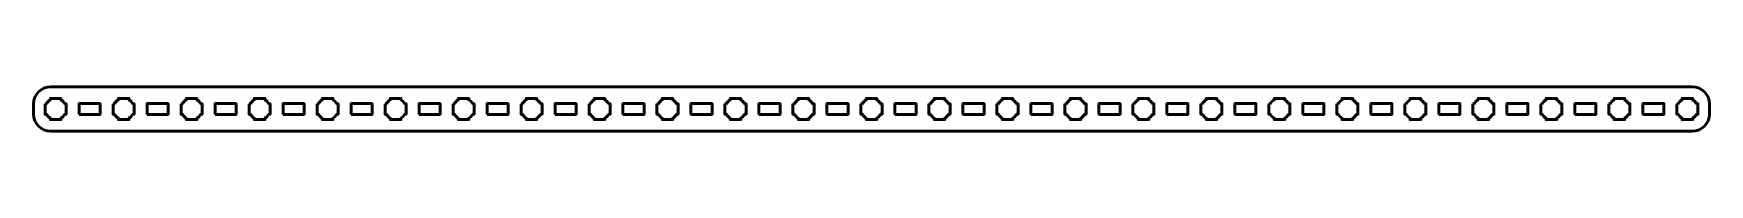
# Model space of a CAD drawing. Header units: centimetres. Extents: x -35.1 to 14.2, y -15.5 to -14.2.
import ezdxf

# ---------------------------------------------------------------- set-up
doc = ezdxf.new("R2010")
doc.units = ezdxf.units.CM
doc.header["$MEASUREMENT"] = 0
doc.layers.add('Layer 1', color=7, linetype='Continuous')

msp = doc.modelspace()

# ---------------------------------------------------------------- linework, layer by layer
at = {"layer": 'Layer 1', "color": 250, "lineweight": 53}
for points in [[(-33.81, -15.01), (-33.19, -15.01), (-33.19, -14.69), (-33.81, -14.69), (-33.81, -15.01)], [(-31.81, -15.01), (-31.19, -15.01), (-31.19, -14.69), (-31.81, -14.69), (-31.81, -15.01)], [(-29.81, -15.01), (-29.19, -15.01), (-29.19, -14.69), (-29.81, -14.69), (-29.81, -15.01)], [(-27.81, -15.01), (-27.19, -15.01), (-27.19, -14.69), (-27.81, -14.69), (-27.81, -15.01)], [(-25.81, -15.01), (-25.19, -15.01), (-25.19, -14.69), (-25.81, -14.69), (-25.81, -15.01)], [(-23.81, -15.01), (-23.19, -15.01), (-23.19, -14.69), (-23.81, -14.69), (-23.81, -15.01)], [(-21.81, -15.01), (-21.19, -15.01), (-21.19, -14.69), (-21.81, -14.69), (-21.81, -15.01)], [(-19.81, -15.01), (-19.19, -15.01), (-19.19, -14.69), (-19.81, -14.69), (-19.81, -15.01)], [(-17.81, -15.01), (-17.19, -15.01), (-17.19, -14.69), (-17.81, -14.69), (-17.81, -15.01)], [(-15.81, -15.01), (-15.19, -15.01), (-15.19, -14.69), (-15.81, -14.69), (-15.81, -15.01)], [(-13.81, -15.01), (-13.19, -15.01), (-13.19, -14.69), (-13.81, -14.69), (-13.81, -15.01)], [(-11.81, -15.01), (-11.19, -15.01), (-11.19, -14.69), (-11.81, -14.69), (-11.81, -15.01)], [(-9.81, -15.01), (-9.19, -15.01), (-9.19, -14.69), (-9.81, -14.69), (-9.81, -15.01)], [(-7.81, -15.01), (-7.19, -15.01), (-7.19, -14.69), (-7.81, -14.69), (-7.81, -15.01)], [(-5.81, -15.01), (-5.19, -15.01), (-5.19, -14.69), (-5.81, -14.69), (-5.81, -15.01)], [(-3.81, -15.01), (-3.19, -15.01), (-3.19, -14.69), (-3.81, -14.69), (-3.81, -15.01)], [(-1.81, -15.01), (-1.19, -15.01), (-1.19, -14.69), (-1.81, -14.69), (-1.81, -15.01)], [(0.19, -15.01), (0.81, -15.01), (0.81, -14.69), (0.19, -14.69), (0.19, -15.01)], [(2.19, -15.01), (2.81, -15.01), (2.81, -14.69), (2.19, -14.69), (2.19, -15.01)], [(4.19, -15.01), (4.81, -15.01), (4.81, -14.69), (4.19, -14.69), (4.19, -15.01)], [(6.19, -15.01), (6.81, -15.01), (6.81, -14.69), (6.19, -14.69), (6.19, -15.01)], [(8.19, -15.01), (8.81, -15.01), (8.81, -14.69), (8.19, -14.69), (8.19, -15.01)], [(10.19, -15.01), (10.81, -15.01), (10.81, -14.69), (10.19, -14.69), (10.19, -15.01)], [(12.19, -15.01), (12.81, -15.01), (12.81, -14.69), (12.19, -14.69), (12.19, -15.01)]]:
    msp.add_lwpolyline(points, close=True, dxfattribs=at)
msp.add_open_spline([(-35.15, -15), (-35.15, -15), (-35.15, -14.7), (-35.15, -14.7), (-35.15, -14.7), (-35.15, -14.42391), (-34.92609, -14.2), (-34.65, -14.2), (-34.65, -14.2), (-34.65, -14.2), (13.65, -14.2), (13.65, -14.2), (13.65, -14.2), (13.92609, -14.2), (14.15, -14.42391), (14.15, -14.7), (14.15, -14.7), (14.15, -14.7), (14.15, -15), (14.15, -15), (14.15, -15), (14.15, -15.27609), (13.92609, -15.5), (13.65, -15.5), (13.65, -15.5), (13.65, -15.5), (-34.65, -15.5), (-34.65, -15.5), (-34.65, -15.5), (-34.92609, -15.5), (-35.15, -15.27609), (-35.15, -15)], degree=3, knots=[0, 0, 0, 0, 0.125, 0.125, 0.125, 0.125, 0.25, 0.25, 0.25, 0.25, 0.375, 0.375, 0.375, 0.375, 0.5, 0.5, 0.5, 0.5, 0.625, 0.625, 0.625, 0.625, 0.75, 0.75, 0.75, 0.75, 0.875, 0.875, 0.875, 0.875, 1, 1, 1, 1], dxfattribs=at)
at = {"layer": 'Layer 1', "lineweight": 53}
for points in [[(-34.81, -14.695), (-34.81, -14.695), (-34.76851, -14.695), (-34.76851, -14.695), (-34.76851, -14.695), (-34.74128, -14.64795), (-34.70205, -14.60872), (-34.655, -14.58149), (-34.655, -14.58149), (-34.655, -14.58149), (-34.655, -14.54), (-34.655, -14.54), (-34.655, -14.54), (-34.655, -14.54), (-34.5, -14.54), (-34.5, -14.54), (-34.5, -14.54), (-34.5, -14.54), (-34.345, -14.54), (-34.345, -14.54), (-34.345, -14.54), (-34.345, -14.54), (-34.345, -14.58149), (-34.345, -14.58149), (-34.345, -14.58149), (-34.29795, -14.60872), (-34.25872, -14.64795), (-34.23149, -14.695), (-34.23149, -14.695), (-34.23149, -14.695), (-34.19, -14.695), (-34.19, -14.695), (-34.19, -14.695), (-34.19, -14.695), (-34.19, -14.85), (-34.19, -14.85), (-34.19, -14.85), (-34.19, -14.85), (-34.19, -15.005), (-34.19, -15.005), (-34.19, -15.005), (-34.19, -15.005), (-34.23149, -15.005), (-34.23149, -15.005), (-34.23149, -15.005), (-34.25872, -15.05205), (-34.29795, -15.09128), (-34.345, -15.11851), (-34.345, -15.11851), (-34.345, -15.11851), (-34.345, -15.16), (-34.345, -15.16), (-34.345, -15.16), (-34.345, -15.16), (-34.5, -15.16), (-34.5, -15.16), (-34.5, -15.16), (-34.5, -15.16), (-34.655, -15.16), (-34.655, -15.16), (-34.655, -15.16), (-34.655, -15.16), (-34.655, -15.11851), (-34.655, -15.11851), (-34.655, -15.11851), (-34.70205, -15.09128), (-34.74128, -15.05205), (-34.76851, -15.005), (-34.76851, -15.005), (-34.76851, -15.005), (-34.81, -15.005), (-34.81, -15.005), (-34.81, -15.005), (-34.81, -15.005), (-34.81, -14.85), (-34.81, -14.85), (-34.81, -14.85), (-34.81, -14.85), (-34.81, -14.695), (-34.81, -14.695)], [(-32.81, -14.695), (-32.81, -14.695), (-32.76851, -14.695), (-32.76851, -14.695), (-32.76851, -14.695), (-32.74128, -14.64795), (-32.70205, -14.60872), (-32.655, -14.58149), (-32.655, -14.58149), (-32.655, -14.58149), (-32.655, -14.54), (-32.655, -14.54), (-32.655, -14.54), (-32.655, -14.54), (-32.5, -14.54), (-32.5, -14.54), (-32.5, -14.54), (-32.5, -14.54), (-32.345, -14.54), (-32.345, -14.54), (-32.345, -14.54), (-32.345, -14.54), (-32.345, -14.58149), (-32.345, -14.58149), (-32.345, -14.58149), (-32.29795, -14.60872), (-32.25872, -14.64795), (-32.23149, -14.695), (-32.23149, -14.695), (-32.23149, -14.695), (-32.19, -14.695), (-32.19, -14.695), (-32.19, -14.695), (-32.19, -14.695), (-32.19, -14.85), (-32.19, -14.85), (-32.19, -14.85), (-32.19, -14.85), (-32.19, -15.005), (-32.19, -15.005), (-32.19, -15.005), (-32.19, -15.005), (-32.23149, -15.005), (-32.23149, -15.005), (-32.23149, -15.005), (-32.25872, -15.05205), (-32.29795, -15.09128), (-32.345, -15.11851), (-32.345, -15.11851), (-32.345, -15.11851), (-32.345, -15.16), (-32.345, -15.16), (-32.345, -15.16), (-32.345, -15.16), (-32.5, -15.16), (-32.5, -15.16), (-32.5, -15.16), (-32.5, -15.16), (-32.655, -15.16), (-32.655, -15.16), (-32.655, -15.16), (-32.655, -15.16), (-32.655, -15.11851), (-32.655, -15.11851), (-32.655, -15.11851), (-32.70205, -15.09128), (-32.74128, -15.05205), (-32.76851, -15.005), (-32.76851, -15.005), (-32.76851, -15.005), (-32.81, -15.005), (-32.81, -15.005), (-32.81, -15.005), (-32.81, -15.005), (-32.81, -14.85), (-32.81, -14.85), (-32.81, -14.85), (-32.81, -14.85), (-32.81, -14.695), (-32.81, -14.695)], [(-30.81, -14.695), (-30.81, -14.695), (-30.76851, -14.695), (-30.76851, -14.695), (-30.76851, -14.695), (-30.74128, -14.64795), (-30.70205, -14.60872), (-30.655, -14.58149), (-30.655, -14.58149), (-30.655, -14.58149), (-30.655, -14.54), (-30.655, -14.54), (-30.655, -14.54), (-30.655, -14.54), (-30.5, -14.54), (-30.5, -14.54), (-30.5, -14.54), (-30.5, -14.54), (-30.345, -14.54), (-30.345, -14.54), (-30.345, -14.54), (-30.345, -14.54), (-30.345, -14.58149), (-30.345, -14.58149), (-30.345, -14.58149), (-30.29795, -14.60872), (-30.25872, -14.64795), (-30.23149, -14.695), (-30.23149, -14.695), (-30.23149, -14.695), (-30.19, -14.695), (-30.19, -14.695), (-30.19, -14.695), (-30.19, -14.695), (-30.19, -14.85), (-30.19, -14.85), (-30.19, -14.85), (-30.19, -14.85), (-30.19, -15.005), (-30.19, -15.005), (-30.19, -15.005), (-30.19, -15.005), (-30.23149, -15.005), (-30.23149, -15.005), (-30.23149, -15.005), (-30.25872, -15.05205), (-30.29795, -15.09128), (-30.345, -15.11851), (-30.345, -15.11851), (-30.345, -15.11851), (-30.345, -15.16), (-30.345, -15.16), (-30.345, -15.16), (-30.345, -15.16), (-30.5, -15.16), (-30.5, -15.16), (-30.5, -15.16), (-30.5, -15.16), (-30.655, -15.16), (-30.655, -15.16), (-30.655, -15.16), (-30.655, -15.16), (-30.655, -15.11851), (-30.655, -15.11851), (-30.655, -15.11851), (-30.70205, -15.09128), (-30.74128, -15.05205), (-30.76851, -15.005), (-30.76851, -15.005), (-30.76851, -15.005), (-30.81, -15.005), (-30.81, -15.005), (-30.81, -15.005), (-30.81, -15.005), (-30.81, -14.85), (-30.81, -14.85), (-30.81, -14.85), (-30.81, -14.85), (-30.81, -14.695), (-30.81, -14.695)], [(-28.81, -14.695), (-28.81, -14.695), (-28.76851, -14.695), (-28.76851, -14.695), (-28.76851, -14.695), (-28.74128, -14.64795), (-28.70205, -14.60872), (-28.655, -14.58149), (-28.655, -14.58149), (-28.655, -14.58149), (-28.655, -14.54), (-28.655, -14.54), (-28.655, -14.54), (-28.655, -14.54), (-28.5, -14.54), (-28.5, -14.54), (-28.5, -14.54), (-28.5, -14.54), (-28.345, -14.54), (-28.345, -14.54), (-28.345, -14.54), (-28.345, -14.54), (-28.345, -14.58149), (-28.345, -14.58149), (-28.345, -14.58149), (-28.29795, -14.60872), (-28.25872, -14.64795), (-28.23149, -14.695), (-28.23149, -14.695), (-28.23149, -14.695), (-28.19, -14.695), (-28.19, -14.695), (-28.19, -14.695), (-28.19, -14.695), (-28.19, -14.85), (-28.19, -14.85), (-28.19, -14.85), (-28.19, -14.85), (-28.19, -15.005), (-28.19, -15.005), (-28.19, -15.005), (-28.19, -15.005), (-28.23149, -15.005), (-28.23149, -15.005), (-28.23149, -15.005), (-28.25872, -15.05205), (-28.29795, -15.09128), (-28.345, -15.11851), (-28.345, -15.11851), (-28.345, -15.11851), (-28.345, -15.16), (-28.345, -15.16), (-28.345, -15.16), (-28.345, -15.16), (-28.5, -15.16), (-28.5, -15.16), (-28.5, -15.16), (-28.5, -15.16), (-28.655, -15.16), (-28.655, -15.16), (-28.655, -15.16), (-28.655, -15.16), (-28.655, -15.11851), (-28.655, -15.11851), (-28.655, -15.11851), (-28.70205, -15.09128), (-28.74128, -15.05205), (-28.76851, -15.005), (-28.76851, -15.005), (-28.76851, -15.005), (-28.81, -15.005), (-28.81, -15.005), (-28.81, -15.005), (-28.81, -15.005), (-28.81, -14.85), (-28.81, -14.85), (-28.81, -14.85), (-28.81, -14.85), (-28.81, -14.695), (-28.81, -14.695)], [(-26.81, -14.695), (-26.81, -14.695), (-26.76851, -14.695), (-26.76851, -14.695), (-26.76851, -14.695), (-26.74128, -14.64795), (-26.70205, -14.60872), (-26.655, -14.58149), (-26.655, -14.58149), (-26.655, -14.58149), (-26.655, -14.54), (-26.655, -14.54), (-26.655, -14.54), (-26.655, -14.54), (-26.5, -14.54), (-26.5, -14.54), (-26.5, -14.54), (-26.5, -14.54), (-26.345, -14.54), (-26.345, -14.54), (-26.345, -14.54), (-26.345, -14.54), (-26.345, -14.58149), (-26.345, -14.58149), (-26.345, -14.58149), (-26.29795, -14.60872), (-26.25872, -14.64795), (-26.23149, -14.695), (-26.23149, -14.695), (-26.23149, -14.695), (-26.19, -14.695), (-26.19, -14.695), (-26.19, -14.695), (-26.19, -14.695), (-26.19, -14.85), (-26.19, -14.85), (-26.19, -14.85), (-26.19, -14.85), (-26.19, -15.005), (-26.19, -15.005), (-26.19, -15.005), (-26.19, -15.005), (-26.23149, -15.005), (-26.23149, -15.005), (-26.23149, -15.005), (-26.25872, -15.05205), (-26.29795, -15.09128), (-26.345, -15.11851), (-26.345, -15.11851), (-26.345, -15.11851), (-26.345, -15.16), (-26.345, -15.16), (-26.345, -15.16), (-26.345, -15.16), (-26.5, -15.16), (-26.5, -15.16), (-26.5, -15.16), (-26.5, -15.16), (-26.655, -15.16), (-26.655, -15.16), (-26.655, -15.16), (-26.655, -15.16), (-26.655, -15.11851), (-26.655, -15.11851), (-26.655, -15.11851), (-26.70205, -15.09128), (-26.74128, -15.05205), (-26.76851, -15.005), (-26.76851, -15.005), (-26.76851, -15.005), (-26.81, -15.005), (-26.81, -15.005), (-26.81, -15.005), (-26.81, -15.005), (-26.81, -14.85), (-26.81, -14.85), (-26.81, -14.85), (-26.81, -14.85), (-26.81, -14.695), (-26.81, -14.695)], [(-24.81, -14.695), (-24.81, -14.695), (-24.76851, -14.695), (-24.76851, -14.695), (-24.76851, -14.695), (-24.74128, -14.64795), (-24.70205, -14.60872), (-24.655, -14.58149), (-24.655, -14.58149), (-24.655, -14.58149), (-24.655, -14.54), (-24.655, -14.54), (-24.655, -14.54), (-24.655, -14.54), (-24.5, -14.54), (-24.5, -14.54), (-24.5, -14.54), (-24.5, -14.54), (-24.345, -14.54), (-24.345, -14.54), (-24.345, -14.54), (-24.345, -14.54), (-24.345, -14.58149), (-24.345, -14.58149), (-24.345, -14.58149), (-24.29795, -14.60872), (-24.25872, -14.64795), (-24.23149, -14.695), (-24.23149, -14.695), (-24.23149, -14.695), (-24.19, -14.695), (-24.19, -14.695), (-24.19, -14.695), (-24.19, -14.695), (-24.19, -14.85), (-24.19, -14.85), (-24.19, -14.85), (-24.19, -14.85), (-24.19, -15.005), (-24.19, -15.005), (-24.19, -15.005), (-24.19, -15.005), (-24.23149, -15.005), (-24.23149, -15.005), (-24.23149, -15.005), (-24.25872, -15.05205), (-24.29795, -15.09128), (-24.345, -15.11851), (-24.345, -15.11851), (-24.345, -15.11851), (-24.345, -15.16), (-24.345, -15.16), (-24.345, -15.16), (-24.345, -15.16), (-24.5, -15.16), (-24.5, -15.16), (-24.5, -15.16), (-24.5, -15.16), (-24.655, -15.16), (-24.655, -15.16), (-24.655, -15.16), (-24.655, -15.16), (-24.655, -15.11851), (-24.655, -15.11851), (-24.655, -15.11851), (-24.70205, -15.09128), (-24.74128, -15.05205), (-24.76851, -15.005), (-24.76851, -15.005), (-24.76851, -15.005), (-24.81, -15.005), (-24.81, -15.005), (-24.81, -15.005), (-24.81, -15.005), (-24.81, -14.85), (-24.81, -14.85), (-24.81, -14.85), (-24.81, -14.85), (-24.81, -14.695), (-24.81, -14.695)], [(-22.81, -14.695), (-22.81, -14.695), (-22.76851, -14.695), (-22.76851, -14.695), (-22.76851, -14.695), (-22.74128, -14.64795), (-22.70205, -14.60872), (-22.655, -14.58149), (-22.655, -14.58149), (-22.655, -14.58149), (-22.655, -14.54), (-22.655, -14.54), (-22.655, -14.54), (-22.655, -14.54), (-22.5, -14.54), (-22.5, -14.54), (-22.5, -14.54), (-22.5, -14.54), (-22.345, -14.54), (-22.345, -14.54), (-22.345, -14.54), (-22.345, -14.54), (-22.345, -14.58149), (-22.345, -14.58149), (-22.345, -14.58149), (-22.29795, -14.60872), (-22.25872, -14.64795), (-22.23149, -14.695), (-22.23149, -14.695), (-22.23149, -14.695), (-22.19, -14.695), (-22.19, -14.695), (-22.19, -14.695), (-22.19, -14.695), (-22.19, -14.85), (-22.19, -14.85), (-22.19, -14.85), (-22.19, -14.85), (-22.19, -15.005), (-22.19, -15.005), (-22.19, -15.005), (-22.19, -15.005), (-22.23149, -15.005), (-22.23149, -15.005), (-22.23149, -15.005), (-22.25872, -15.05205), (-22.29795, -15.09128), (-22.345, -15.11851), (-22.345, -15.11851), (-22.345, -15.11851), (-22.345, -15.16), (-22.345, -15.16), (-22.345, -15.16), (-22.345, -15.16), (-22.5, -15.16), (-22.5, -15.16), (-22.5, -15.16), (-22.5, -15.16), (-22.655, -15.16), (-22.655, -15.16), (-22.655, -15.16), (-22.655, -15.16), (-22.655, -15.11851), (-22.655, -15.11851), (-22.655, -15.11851), (-22.70205, -15.09128), (-22.74128, -15.05205), (-22.76851, -15.005), (-22.76851, -15.005), (-22.76851, -15.005), (-22.81, -15.005), (-22.81, -15.005), (-22.81, -15.005), (-22.81, -15.005), (-22.81, -14.85), (-22.81, -14.85), (-22.81, -14.85), (-22.81, -14.85), (-22.81, -14.695), (-22.81, -14.695)], [(-20.81, -14.695), (-20.81, -14.695), (-20.76851, -14.695), (-20.76851, -14.695), (-20.76851, -14.695), (-20.74128, -14.64795), (-20.70205, -14.60872), (-20.655, -14.58149), (-20.655, -14.58149), (-20.655, -14.58149), (-20.655, -14.54), (-20.655, -14.54), (-20.655, -14.54), (-20.655, -14.54), (-20.5, -14.54), (-20.5, -14.54), (-20.5, -14.54), (-20.5, -14.54), (-20.345, -14.54), (-20.345, -14.54), (-20.345, -14.54), (-20.345, -14.54), (-20.345, -14.58149), (-20.345, -14.58149), (-20.345, -14.58149), (-20.29795, -14.60872), (-20.25872, -14.64795), (-20.23149, -14.695), (-20.23149, -14.695), (-20.23149, -14.695), (-20.19, -14.695), (-20.19, -14.695), (-20.19, -14.695), (-20.19, -14.695), (-20.19, -14.85), (-20.19, -14.85), (-20.19, -14.85), (-20.19, -14.85), (-20.19, -15.005), (-20.19, -15.005), (-20.19, -15.005), (-20.19, -15.005), (-20.23149, -15.005), (-20.23149, -15.005), (-20.23149, -15.005), (-20.25872, -15.05205), (-20.29795, -15.09128), (-20.345, -15.11851), (-20.345, -15.11851), (-20.345, -15.11851), (-20.345, -15.16), (-20.345, -15.16), (-20.345, -15.16), (-20.345, -15.16), (-20.5, -15.16), (-20.5, -15.16), (-20.5, -15.16), (-20.5, -15.16), (-20.655, -15.16), (-20.655, -15.16), (-20.655, -15.16), (-20.655, -15.16), (-20.655, -15.11851), (-20.655, -15.11851), (-20.655, -15.11851), (-20.70205, -15.09128), (-20.74128, -15.05205), (-20.76851, -15.005), (-20.76851, -15.005), (-20.76851, -15.005), (-20.81, -15.005), (-20.81, -15.005), (-20.81, -15.005), (-20.81, -15.005), (-20.81, -14.85), (-20.81, -14.85), (-20.81, -14.85), (-20.81, -14.85), (-20.81, -14.695), (-20.81, -14.695)], [(-18.81, -14.695), (-18.81, -14.695), (-18.76851, -14.695), (-18.76851, -14.695), (-18.76851, -14.695), (-18.74128, -14.64795), (-18.70205, -14.60872), (-18.655, -14.58149), (-18.655, -14.58149), (-18.655, -14.58149), (-18.655, -14.54), (-18.655, -14.54), (-18.655, -14.54), (-18.655, -14.54), (-18.5, -14.54), (-18.5, -14.54), (-18.5, -14.54), (-18.5, -14.54), (-18.345, -14.54), (-18.345, -14.54), (-18.345, -14.54), (-18.345, -14.54), (-18.345, -14.58149), (-18.345, -14.58149), (-18.345, -14.58149), (-18.29795, -14.60872), (-18.25872, -14.64795), (-18.23149, -14.695), (-18.23149, -14.695), (-18.23149, -14.695), (-18.19, -14.695), (-18.19, -14.695), (-18.19, -14.695), (-18.19, -14.695), (-18.19, -14.85), (-18.19, -14.85), (-18.19, -14.85), (-18.19, -14.85), (-18.19, -15.005), (-18.19, -15.005), (-18.19, -15.005), (-18.19, -15.005), (-18.23149, -15.005), (-18.23149, -15.005), (-18.23149, -15.005), (-18.25872, -15.05205), (-18.29795, -15.09128), (-18.345, -15.11851), (-18.345, -15.11851), (-18.345, -15.11851), (-18.345, -15.16), (-18.345, -15.16), (-18.345, -15.16), (-18.345, -15.16), (-18.5, -15.16), (-18.5, -15.16), (-18.5, -15.16), (-18.5, -15.16), (-18.655, -15.16), (-18.655, -15.16), (-18.655, -15.16), (-18.655, -15.16), (-18.655, -15.11851), (-18.655, -15.11851), (-18.655, -15.11851), (-18.70205, -15.09128), (-18.74128, -15.05205), (-18.76851, -15.005), (-18.76851, -15.005), (-18.76851, -15.005), (-18.81, -15.005), (-18.81, -15.005), (-18.81, -15.005), (-18.81, -15.005), (-18.81, -14.85), (-18.81, -14.85), (-18.81, -14.85), (-18.81, -14.85), (-18.81, -14.695), (-18.81, -14.695)], [(-16.81, -14.695), (-16.81, -14.695), (-16.76851, -14.695), (-16.76851, -14.695), (-16.76851, -14.695), (-16.74128, -14.64795), (-16.70205, -14.60872), (-16.655, -14.58149), (-16.655, -14.58149), (-16.655, -14.58149), (-16.655, -14.54), (-16.655, -14.54), (-16.655, -14.54), (-16.655, -14.54), (-16.5, -14.54), (-16.5, -14.54), (-16.5, -14.54), (-16.5, -14.54), (-16.345, -14.54), (-16.345, -14.54), (-16.345, -14.54), (-16.345, -14.54), (-16.345, -14.58149), (-16.345, -14.58149), (-16.345, -14.58149), (-16.29795, -14.60872), (-16.25872, -14.64795), (-16.23149, -14.695), (-16.23149, -14.695), (-16.23149, -14.695), (-16.19, -14.695), (-16.19, -14.695), (-16.19, -14.695), (-16.19, -14.695), (-16.19, -14.85), (-16.19, -14.85), (-16.19, -14.85), (-16.19, -14.85), (-16.19, -15.005), (-16.19, -15.005), (-16.19, -15.005), (-16.19, -15.005), (-16.23149, -15.005), (-16.23149, -15.005), (-16.23149, -15.005), (-16.25872, -15.05205), (-16.29795, -15.09128), (-16.345, -15.11851), (-16.345, -15.11851), (-16.345, -15.11851), (-16.345, -15.16), (-16.345, -15.16), (-16.345, -15.16), (-16.345, -15.16), (-16.5, -15.16), (-16.5, -15.16), (-16.5, -15.16), (-16.5, -15.16), (-16.655, -15.16), (-16.655, -15.16), (-16.655, -15.16), (-16.655, -15.16), (-16.655, -15.11851), (-16.655, -15.11851), (-16.655, -15.11851), (-16.70205, -15.09128), (-16.74128, -15.05205), (-16.76851, -15.005), (-16.76851, -15.005), (-16.76851, -15.005), (-16.81, -15.005), (-16.81, -15.005), (-16.81, -15.005), (-16.81, -15.005), (-16.81, -14.85), (-16.81, -14.85), (-16.81, -14.85), (-16.81, -14.85), (-16.81, -14.695), (-16.81, -14.695)], [(-14.81, -14.695), (-14.81, -14.695), (-14.76851, -14.695), (-14.76851, -14.695), (-14.76851, -14.695), (-14.74128, -14.64795), (-14.70205, -14.60872), (-14.655, -14.58149), (-14.655, -14.58149), (-14.655, -14.58149), (-14.655, -14.54), (-14.655, -14.54), (-14.655, -14.54), (-14.655, -14.54), (-14.5, -14.54), (-14.5, -14.54), (-14.5, -14.54), (-14.5, -14.54), (-14.345, -14.54), (-14.345, -14.54), (-14.345, -14.54), (-14.345, -14.54), (-14.345, -14.58149), (-14.345, -14.58149), (-14.345, -14.58149), (-14.29795, -14.60872), (-14.25872, -14.64795), (-14.23149, -14.695), (-14.23149, -14.695), (-14.23149, -14.695), (-14.19, -14.695), (-14.19, -14.695), (-14.19, -14.695), (-14.19, -14.695), (-14.19, -14.85), (-14.19, -14.85), (-14.19, -14.85), (-14.19, -14.85), (-14.19, -15.005), (-14.19, -15.005), (-14.19, -15.005), (-14.19, -15.005), (-14.23149, -15.005), (-14.23149, -15.005), (-14.23149, -15.005), (-14.25872, -15.05205), (-14.29795, -15.09128), (-14.345, -15.11851), (-14.345, -15.11851), (-14.345, -15.11851), (-14.345, -15.16), (-14.345, -15.16), (-14.345, -15.16), (-14.345, -15.16), (-14.5, -15.16), (-14.5, -15.16), (-14.5, -15.16), (-14.5, -15.16), (-14.655, -15.16), (-14.655, -15.16), (-14.655, -15.16), (-14.655, -15.16), (-14.655, -15.11851), (-14.655, -15.11851), (-14.655, -15.11851), (-14.70205, -15.09128), (-14.74128, -15.05205), (-14.76851, -15.005), (-14.76851, -15.005), (-14.76851, -15.005), (-14.81, -15.005), (-14.81, -15.005), (-14.81, -15.005), (-14.81, -15.005), (-14.81, -14.85), (-14.81, -14.85), (-14.81, -14.85), (-14.81, -14.85), (-14.81, -14.695), (-14.81, -14.695)], [(-12.81, -14.695), (-12.81, -14.695), (-12.76851, -14.695), (-12.76851, -14.695), (-12.76851, -14.695), (-12.74128, -14.64795), (-12.70205, -14.60872), (-12.655, -14.58149), (-12.655, -14.58149), (-12.655, -14.58149), (-12.655, -14.54), (-12.655, -14.54), (-12.655, -14.54), (-12.655, -14.54), (-12.5, -14.54), (-12.5, -14.54), (-12.5, -14.54), (-12.5, -14.54), (-12.345, -14.54), (-12.345, -14.54), (-12.345, -14.54), (-12.345, -14.54), (-12.345, -14.58149), (-12.345, -14.58149), (-12.345, -14.58149), (-12.29795, -14.60872), (-12.25872, -14.64795), (-12.23149, -14.695), (-12.23149, -14.695), (-12.23149, -14.695), (-12.19, -14.695), (-12.19, -14.695), (-12.19, -14.695), (-12.19, -14.695), (-12.19, -14.85), (-12.19, -14.85), (-12.19, -14.85), (-12.19, -14.85), (-12.19, -15.005), (-12.19, -15.005), (-12.19, -15.005), (-12.19, -15.005), (-12.23149, -15.005), (-12.23149, -15.005), (-12.23149, -15.005), (-12.25872, -15.05205), (-12.29795, -15.09128), (-12.345, -15.11851), (-12.345, -15.11851), (-12.345, -15.11851), (-12.345, -15.16), (-12.345, -15.16), (-12.345, -15.16), (-12.345, -15.16), (-12.5, -15.16), (-12.5, -15.16), (-12.5, -15.16), (-12.5, -15.16), (-12.655, -15.16), (-12.655, -15.16), (-12.655, -15.16), (-12.655, -15.16), (-12.655, -15.11851), (-12.655, -15.11851), (-12.655, -15.11851), (-12.70205, -15.09128), (-12.74128, -15.05205), (-12.76851, -15.005), (-12.76851, -15.005), (-12.76851, -15.005), (-12.81, -15.005), (-12.81, -15.005), (-12.81, -15.005), (-12.81, -15.005), (-12.81, -14.85), (-12.81, -14.85), (-12.81, -14.85), (-12.81, -14.85), (-12.81, -14.695), (-12.81, -14.695)], [(-10.81, -14.695), (-10.81, -14.695), (-10.76851, -14.695), (-10.76851, -14.695), (-10.76851, -14.695), (-10.74128, -14.64795), (-10.70205, -14.60872), (-10.655, -14.58149), (-10.655, -14.58149), (-10.655, -14.58149), (-10.655, -14.54), (-10.655, -14.54), (-10.655, -14.54), (-10.655, -14.54), (-10.5, -14.54), (-10.5, -14.54), (-10.5, -14.54), (-10.5, -14.54), (-10.345, -14.54), (-10.345, -14.54), (-10.345, -14.54), (-10.345, -14.54), (-10.345, -14.58149), (-10.345, -14.58149), (-10.345, -14.58149), (-10.29795, -14.60872), (-10.25872, -14.64795), (-10.23149, -14.695), (-10.23149, -14.695), (-10.23149, -14.695), (-10.19, -14.695), (-10.19, -14.695), (-10.19, -14.695), (-10.19, -14.695), (-10.19, -14.85), (-10.19, -14.85), (-10.19, -14.85), (-10.19, -14.85), (-10.19, -15.005), (-10.19, -15.005), (-10.19, -15.005), (-10.19, -15.005), (-10.23149, -15.005), (-10.23149, -15.005), (-10.23149, -15.005), (-10.25872, -15.05205), (-10.29795, -15.09128), (-10.345, -15.11851), (-10.345, -15.11851), (-10.345, -15.11851), (-10.345, -15.16), (-10.345, -15.16), (-10.345, -15.16), (-10.345, -15.16), (-10.5, -15.16), (-10.5, -15.16), (-10.5, -15.16), (-10.5, -15.16), (-10.655, -15.16), (-10.655, -15.16), (-10.655, -15.16), (-10.655, -15.16), (-10.655, -15.11851), (-10.655, -15.11851), (-10.655, -15.11851), (-10.70205, -15.09128), (-10.74128, -15.05205), (-10.76851, -15.005), (-10.76851, -15.005), (-10.76851, -15.005), (-10.81, -15.005), (-10.81, -15.005), (-10.81, -15.005), (-10.81, -15.005), (-10.81, -14.85), (-10.81, -14.85), (-10.81, -14.85), (-10.81, -14.85), (-10.81, -14.695), (-10.81, -14.695)], [(-8.81, -14.695), (-8.81, -14.695), (-8.76851, -14.695), (-8.76851, -14.695), (-8.76851, -14.695), (-8.74128, -14.64795), (-8.70205, -14.60872), (-8.655, -14.58149), (-8.655, -14.58149), (-8.655, -14.58149), (-8.655, -14.54), (-8.655, -14.54), (-8.655, -14.54), (-8.655, -14.54), (-8.5, -14.54), (-8.5, -14.54), (-8.5, -14.54), (-8.5, -14.54), (-8.345, -14.54), (-8.345, -14.54), (-8.345, -14.54), (-8.345, -14.54), (-8.345, -14.58149), (-8.345, -14.58149), (-8.345, -14.58149), (-8.29795, -14.60872), (-8.25872, -14.64795), (-8.23149, -14.695), (-8.23149, -14.695), (-8.23149, -14.695), (-8.19, -14.695), (-8.19, -14.695), (-8.19, -14.695), (-8.19, -14.695), (-8.19, -14.85), (-8.19, -14.85), (-8.19, -14.85), (-8.19, -14.85), (-8.19, -15.005), (-8.19, -15.005), (-8.19, -15.005), (-8.19, -15.005), (-8.23149, -15.005), (-8.23149, -15.005), (-8.23149, -15.005), (-8.25872, -15.05205), (-8.29795, -15.09128), (-8.345, -15.11851), (-8.345, -15.11851), (-8.345, -15.11851), (-8.345, -15.16), (-8.345, -15.16), (-8.345, -15.16), (-8.345, -15.16), (-8.5, -15.16), (-8.5, -15.16), (-8.5, -15.16), (-8.5, -15.16), (-8.655, -15.16), (-8.655, -15.16), (-8.655, -15.16), (-8.655, -15.16), (-8.655, -15.11851), (-8.655, -15.11851), (-8.655, -15.11851), (-8.70205, -15.09128), (-8.74128, -15.05205), (-8.76851, -15.005), (-8.76851, -15.005), (-8.76851, -15.005), (-8.81, -15.005), (-8.81, -15.005), (-8.81, -15.005), (-8.81, -15.005), (-8.81, -14.85), (-8.81, -14.85), (-8.81, -14.85), (-8.81, -14.85), (-8.81, -14.695), (-8.81, -14.695)], [(-6.81, -14.695), (-6.81, -14.695), (-6.76851, -14.695), (-6.76851, -14.695), (-6.76851, -14.695), (-6.74128, -14.64795), (-6.70205, -14.60872), (-6.655, -14.58149), (-6.655, -14.58149), (-6.655, -14.58149), (-6.655, -14.54), (-6.655, -14.54), (-6.655, -14.54), (-6.655, -14.54), (-6.5, -14.54), (-6.5, -14.54), (-6.5, -14.54), (-6.5, -14.54), (-6.345, -14.54), (-6.345, -14.54), (-6.345, -14.54), (-6.345, -14.54), (-6.345, -14.58149), (-6.345, -14.58149), (-6.345, -14.58149), (-6.29795, -14.60872), (-6.25872, -14.64795), (-6.23149, -14.695), (-6.23149, -14.695), (-6.23149, -14.695), (-6.19, -14.695), (-6.19, -14.695), (-6.19, -14.695), (-6.19, -14.695), (-6.19, -14.85), (-6.19, -14.85), (-6.19, -14.85), (-6.19, -14.85), (-6.19, -15.005), (-6.19, -15.005), (-6.19, -15.005), (-6.19, -15.005), (-6.23149, -15.005), (-6.23149, -15.005), (-6.23149, -15.005), (-6.25872, -15.05205), (-6.29795, -15.09128), (-6.345, -15.11851), (-6.345, -15.11851), (-6.345, -15.11851), (-6.345, -15.16), (-6.345, -15.16), (-6.345, -15.16), (-6.345, -15.16), (-6.5, -15.16), (-6.5, -15.16), (-6.5, -15.16), (-6.5, -15.16), (-6.655, -15.16), (-6.655, -15.16), (-6.655, -15.16), (-6.655, -15.16), (-6.655, -15.11851), (-6.655, -15.11851), (-6.655, -15.11851), (-6.70205, -15.09128), (-6.74128, -15.05205), (-6.76851, -15.005), (-6.76851, -15.005), (-6.76851, -15.005), (-6.81, -15.005), (-6.81, -15.005), (-6.81, -15.005), (-6.81, -15.005), (-6.81, -14.85), (-6.81, -14.85), (-6.81, -14.85), (-6.81, -14.85), (-6.81, -14.695), (-6.81, -14.695)], [(-4.81, -14.695), (-4.81, -14.695), (-4.76851, -14.695), (-4.76851, -14.695), (-4.76851, -14.695), (-4.74128, -14.64795), (-4.70205, -14.60872), (-4.655, -14.58149), (-4.655, -14.58149), (-4.655, -14.58149), (-4.655, -14.54), (-4.655, -14.54), (-4.655, -14.54), (-4.655, -14.54), (-4.5, -14.54), (-4.5, -14.54), (-4.5, -14.54), (-4.5, -14.54), (-4.345, -14.54), (-4.345, -14.54), (-4.345, -14.54), (-4.345, -14.54), (-4.345, -14.58149), (-4.345, -14.58149), (-4.345, -14.58149), (-4.29795, -14.60872), (-4.25872, -14.64795), (-4.23149, -14.695), (-4.23149, -14.695), (-4.23149, -14.695), (-4.19, -14.695), (-4.19, -14.695), (-4.19, -14.695), (-4.19, -14.695), (-4.19, -14.85), (-4.19, -14.85), (-4.19, -14.85), (-4.19, -14.85), (-4.19, -15.005), (-4.19, -15.005), (-4.19, -15.005), (-4.19, -15.005), (-4.23149, -15.005), (-4.23149, -15.005), (-4.23149, -15.005), (-4.25872, -15.05205), (-4.29795, -15.09128), (-4.345, -15.11851), (-4.345, -15.11851), (-4.345, -15.11851), (-4.345, -15.16), (-4.345, -15.16), (-4.345, -15.16), (-4.345, -15.16), (-4.5, -15.16), (-4.5, -15.16), (-4.5, -15.16), (-4.5, -15.16), (-4.655, -15.16), (-4.655, -15.16), (-4.655, -15.16), (-4.655, -15.16), (-4.655, -15.11851), (-4.655, -15.11851), (-4.655, -15.11851), (-4.70205, -15.09128), (-4.74128, -15.05205), (-4.76851, -15.005), (-4.76851, -15.005), (-4.76851, -15.005), (-4.81, -15.005), (-4.81, -15.005), (-4.81, -15.005), (-4.81, -15.005), (-4.81, -14.85), (-4.81, -14.85), (-4.81, -14.85), (-4.81, -14.85), (-4.81, -14.695), (-4.81, -14.695)], [(-2.81, -14.695), (-2.81, -14.695), (-2.76851, -14.695), (-2.76851, -14.695), (-2.76851, -14.695), (-2.74128, -14.64795), (-2.70205, -14.60872), (-2.655, -14.58149), (-2.655, -14.58149), (-2.655, -14.58149), (-2.655, -14.54), (-2.655, -14.54), (-2.655, -14.54), (-2.655, -14.54), (-2.5, -14.54), (-2.5, -14.54), (-2.5, -14.54), (-2.5, -14.54), (-2.345, -14.54), (-2.345, -14.54), (-2.345, -14.54), (-2.345, -14.54), (-2.345, -14.58149), (-2.345, -14.58149), (-2.345, -14.58149), (-2.29795, -14.60872), (-2.25872, -14.64795), (-2.23149, -14.695), (-2.23149, -14.695), (-2.23149, -14.695), (-2.19, -14.695), (-2.19, -14.695), (-2.19, -14.695), (-2.19, -14.695), (-2.19, -14.85), (-2.19, -14.85), (-2.19, -14.85), (-2.19, -14.85), (-2.19, -15.005), (-2.19, -15.005), (-2.19, -15.005), (-2.19, -15.005), (-2.23149, -15.005), (-2.23149, -15.005), (-2.23149, -15.005), (-2.25872, -15.05205), (-2.29795, -15.09128), (-2.345, -15.11851), (-2.345, -15.11851), (-2.345, -15.11851), (-2.345, -15.16), (-2.345, -15.16), (-2.345, -15.16), (-2.345, -15.16), (-2.5, -15.16), (-2.5, -15.16), (-2.5, -15.16), (-2.5, -15.16), (-2.655, -15.16), (-2.655, -15.16), (-2.655, -15.16), (-2.655, -15.16), (-2.655, -15.11851), (-2.655, -15.11851), (-2.655, -15.11851), (-2.70205, -15.09128), (-2.74128, -15.05205), (-2.76851, -15.005), (-2.76851, -15.005), (-2.76851, -15.005), (-2.81, -15.005), (-2.81, -15.005), (-2.81, -15.005), (-2.81, -15.005), (-2.81, -14.85), (-2.81, -14.85), (-2.81, -14.85), (-2.81, -14.85), (-2.81, -14.695), (-2.81, -14.695)], [(-0.81, -14.695), (-0.81, -14.695), (-0.76851, -14.695), (-0.76851, -14.695), (-0.76851, -14.695), (-0.74128, -14.64795), (-0.70205, -14.60872), (-0.655, -14.58149), (-0.655, -14.58149), (-0.655, -14.58149), (-0.655, -14.54), (-0.655, -14.54), (-0.655, -14.54), (-0.655, -14.54), (-0.5, -14.54), (-0.5, -14.54), (-0.5, -14.54), (-0.5, -14.54), (-0.345, -14.54), (-0.345, -14.54), (-0.345, -14.54), (-0.345, -14.54), (-0.345, -14.58149), (-0.345, -14.58149), (-0.345, -14.58149), (-0.29795, -14.60872), (-0.25872, -14.64795), (-0.23149, -14.695), (-0.23149, -14.695), (-0.23149, -14.695), (-0.19, -14.695), (-0.19, -14.695), (-0.19, -14.695), (-0.19, -14.695), (-0.19, -14.85), (-0.19, -14.85), (-0.19, -14.85), (-0.19, -14.85), (-0.19, -15.005), (-0.19, -15.005), (-0.19, -15.005), (-0.19, -15.005), (-0.23149, -15.005), (-0.23149, -15.005), (-0.23149, -15.005), (-0.25872, -15.05205), (-0.29795, -15.09128), (-0.345, -15.11851), (-0.345, -15.11851), (-0.345, -15.11851), (-0.345, -15.16), (-0.345, -15.16), (-0.345, -15.16), (-0.345, -15.16), (-0.5, -15.16), (-0.5, -15.16), (-0.5, -15.16), (-0.5, -15.16), (-0.655, -15.16), (-0.655, -15.16), (-0.655, -15.16), (-0.655, -15.16), (-0.655, -15.11851), (-0.655, -15.11851), (-0.655, -15.11851), (-0.70205, -15.09128), (-0.74128, -15.05205), (-0.76851, -15.005), (-0.76851, -15.005), (-0.76851, -15.005), (-0.81, -15.005), (-0.81, -15.005), (-0.81, -15.005), (-0.81, -15.005), (-0.81, -14.85), (-0.81, -14.85), (-0.81, -14.85), (-0.81, -14.85), (-0.81, -14.695), (-0.81, -14.695)], [(1.19, -14.695), (1.19, -14.695), (1.23149, -14.695), (1.23149, -14.695), (1.23149, -14.695), (1.25872, -14.64795), (1.29795, -14.60872), (1.345, -14.58149), (1.345, -14.58149), (1.345, -14.58149), (1.345, -14.54), (1.345, -14.54), (1.345, -14.54), (1.345, -14.54), (1.5, -14.54), (1.5, -14.54), (1.5, -14.54), (1.5, -14.54), (1.655, -14.54), (1.655, -14.54), (1.655, -14.54), (1.655, -14.54), (1.655, -14.58149), (1.655, -14.58149), (1.655, -14.58149), (1.70205, -14.60872), (1.74128, -14.64795), (1.76851, -14.695), (1.76851, -14.695), (1.76851, -14.695), (1.81, -14.695), (1.81, -14.695), (1.81, -14.695), (1.81, -14.695), (1.81, -14.85), (1.81, -14.85), (1.81, -14.85), (1.81, -14.85), (1.81, -15.005), (1.81, -15.005), (1.81, -15.005), (1.81, -15.005), (1.76851, -15.005), (1.76851, -15.005), (1.76851, -15.005), (1.74128, -15.05205), (1.70205, -15.09128), (1.655, -15.11851), (1.655, -15.11851), (1.655, -15.11851), (1.655, -15.16), (1.655, -15.16), (1.655, -15.16), (1.655, -15.16), (1.5, -15.16), (1.5, -15.16), (1.5, -15.16), (1.5, -15.16), (1.345, -15.16), (1.345, -15.16), (1.345, -15.16), (1.345, -15.16), (1.345, -15.11851), (1.345, -15.11851), (1.345, -15.11851), (1.29795, -15.09128), (1.25872, -15.05205), (1.23149, -15.005), (1.23149, -15.005), (1.23149, -15.005), (1.19, -15.005), (1.19, -15.005), (1.19, -15.005), (1.19, -15.005), (1.19, -14.85), (1.19, -14.85), (1.19, -14.85), (1.19, -14.85), (1.19, -14.695), (1.19, -14.695)], [(3.19, -14.695), (3.19, -14.695), (3.23149, -14.695), (3.23149, -14.695), (3.23149, -14.695), (3.25872, -14.64795), (3.29795, -14.60872), (3.345, -14.58149), (3.345, -14.58149), (3.345, -14.58149), (3.345, -14.54), (3.345, -14.54), (3.345, -14.54), (3.345, -14.54), (3.5, -14.54), (3.5, -14.54), (3.5, -14.54), (3.5, -14.54), (3.655, -14.54), (3.655, -14.54), (3.655, -14.54), (3.655, -14.54), (3.655, -14.58149), (3.655, -14.58149), (3.655, -14.58149), (3.70205, -14.60872), (3.74128, -14.64795), (3.76851, -14.695), (3.76851, -14.695), (3.76851, -14.695), (3.81, -14.695), (3.81, -14.695), (3.81, -14.695), (3.81, -14.695), (3.81, -14.85), (3.81, -14.85), (3.81, -14.85), (3.81, -14.85), (3.81, -15.005), (3.81, -15.005), (3.81, -15.005), (3.81, -15.005), (3.76851, -15.005), (3.76851, -15.005), (3.76851, -15.005), (3.74128, -15.05205), (3.70205, -15.09128), (3.655, -15.11851), (3.655, -15.11851), (3.655, -15.11851), (3.655, -15.16), (3.655, -15.16), (3.655, -15.16), (3.655, -15.16), (3.5, -15.16), (3.5, -15.16), (3.5, -15.16), (3.5, -15.16), (3.345, -15.16), (3.345, -15.16), (3.345, -15.16), (3.345, -15.16), (3.345, -15.11851), (3.345, -15.11851), (3.345, -15.11851), (3.29795, -15.09128), (3.25872, -15.05205), (3.23149, -15.005), (3.23149, -15.005), (3.23149, -15.005), (3.19, -15.005), (3.19, -15.005), (3.19, -15.005), (3.19, -15.005), (3.19, -14.85), (3.19, -14.85), (3.19, -14.85), (3.19, -14.85), (3.19, -14.695), (3.19, -14.695)], [(5.19, -14.695), (5.19, -14.695), (5.23149, -14.695), (5.23149, -14.695), (5.23149, -14.695), (5.25872, -14.64795), (5.29795, -14.60872), (5.345, -14.58149), (5.345, -14.58149), (5.345, -14.58149), (5.345, -14.54), (5.345, -14.54), (5.345, -14.54), (5.345, -14.54), (5.5, -14.54), (5.5, -14.54), (5.5, -14.54), (5.5, -14.54), (5.655, -14.54), (5.655, -14.54), (5.655, -14.54), (5.655, -14.54), (5.655, -14.58149), (5.655, -14.58149), (5.655, -14.58149), (5.70205, -14.60872), (5.74128, -14.64795), (5.76851, -14.695), (5.76851, -14.695), (5.76851, -14.695), (5.81, -14.695), (5.81, -14.695), (5.81, -14.695), (5.81, -14.695), (5.81, -14.85), (5.81, -14.85), (5.81, -14.85), (5.81, -14.85), (5.81, -15.005), (5.81, -15.005), (5.81, -15.005), (5.81, -15.005), (5.76851, -15.005), (5.76851, -15.005), (5.76851, -15.005), (5.74128, -15.05205), (5.70205, -15.09128), (5.655, -15.11851), (5.655, -15.11851), (5.655, -15.11851), (5.655, -15.16), (5.655, -15.16), (5.655, -15.16), (5.655, -15.16), (5.5, -15.16), (5.5, -15.16), (5.5, -15.16), (5.5, -15.16), (5.345, -15.16), (5.345, -15.16), (5.345, -15.16), (5.345, -15.16), (5.345, -15.11851), (5.345, -15.11851), (5.345, -15.11851), (5.29795, -15.09128), (5.25872, -15.05205), (5.23149, -15.005), (5.23149, -15.005), (5.23149, -15.005), (5.19, -15.005), (5.19, -15.005), (5.19, -15.005), (5.19, -15.005), (5.19, -14.85), (5.19, -14.85), (5.19, -14.85), (5.19, -14.85), (5.19, -14.695), (5.19, -14.695)], [(7.19, -14.695), (7.19, -14.695), (7.23149, -14.695), (7.23149, -14.695), (7.23149, -14.695), (7.25872, -14.64795), (7.29795, -14.60872), (7.345, -14.58149), (7.345, -14.58149), (7.345, -14.58149), (7.345, -14.54), (7.345, -14.54), (7.345, -14.54), (7.345, -14.54), (7.5, -14.54), (7.5, -14.54), (7.5, -14.54), (7.5, -14.54), (7.655, -14.54), (7.655, -14.54), (7.655, -14.54), (7.655, -14.54), (7.655, -14.58149), (7.655, -14.58149), (7.655, -14.58149), (7.70205, -14.60872), (7.74128, -14.64795), (7.76851, -14.695), (7.76851, -14.695), (7.76851, -14.695), (7.81, -14.695), (7.81, -14.695), (7.81, -14.695), (7.81, -14.695), (7.81, -14.85), (7.81, -14.85), (7.81, -14.85), (7.81, -14.85), (7.81, -15.005), (7.81, -15.005), (7.81, -15.005), (7.81, -15.005), (7.76851, -15.005), (7.76851, -15.005), (7.76851, -15.005), (7.74128, -15.05205), (7.70205, -15.09128), (7.655, -15.11851), (7.655, -15.11851), (7.655, -15.11851), (7.655, -15.16), (7.655, -15.16), (7.655, -15.16), (7.655, -15.16), (7.5, -15.16), (7.5, -15.16), (7.5, -15.16), (7.5, -15.16), (7.345, -15.16), (7.345, -15.16), (7.345, -15.16), (7.345, -15.16), (7.345, -15.11851), (7.345, -15.11851), (7.345, -15.11851), (7.29795, -15.09128), (7.25872, -15.05205), (7.23149, -15.005), (7.23149, -15.005), (7.23149, -15.005), (7.19, -15.005), (7.19, -15.005), (7.19, -15.005), (7.19, -15.005), (7.19, -14.85), (7.19, -14.85), (7.19, -14.85), (7.19, -14.85), (7.19, -14.695), (7.19, -14.695)], [(9.19, -14.695), (9.19, -14.695), (9.23149, -14.695), (9.23149, -14.695), (9.23149, -14.695), (9.25872, -14.64795), (9.29795, -14.60872), (9.345, -14.58149), (9.345, -14.58149), (9.345, -14.58149), (9.345, -14.54), (9.345, -14.54), (9.345, -14.54), (9.345, -14.54), (9.5, -14.54), (9.5, -14.54), (9.5, -14.54), (9.5, -14.54), (9.655, -14.54), (9.655, -14.54), (9.655, -14.54), (9.655, -14.54), (9.655, -14.58149), (9.655, -14.58149), (9.655, -14.58149), (9.70205, -14.60872), (9.74128, -14.64795), (9.76851, -14.695), (9.76851, -14.695), (9.76851, -14.695), (9.81, -14.695), (9.81, -14.695), (9.81, -14.695), (9.81, -14.695), (9.81, -14.85), (9.81, -14.85), (9.81, -14.85), (9.81, -14.85), (9.81, -15.005), (9.81, -15.005), (9.81, -15.005), (9.81, -15.005), (9.76851, -15.005), (9.76851, -15.005), (9.76851, -15.005), (9.74128, -15.05205), (9.70205, -15.09128), (9.655, -15.11851), (9.655, -15.11851), (9.655, -15.11851), (9.655, -15.16), (9.655, -15.16), (9.655, -15.16), (9.655, -15.16), (9.5, -15.16), (9.5, -15.16), (9.5, -15.16), (9.5, -15.16), (9.345, -15.16), (9.345, -15.16), (9.345, -15.16), (9.345, -15.16), (9.345, -15.11851), (9.345, -15.11851), (9.345, -15.11851), (9.29795, -15.09128), (9.25872, -15.05205), (9.23149, -15.005), (9.23149, -15.005), (9.23149, -15.005), (9.19, -15.005), (9.19, -15.005), (9.19, -15.005), (9.19, -15.005), (9.19, -14.85), (9.19, -14.85), (9.19, -14.85), (9.19, -14.85), (9.19, -14.695), (9.19, -14.695)], [(11.19, -14.695), (11.19, -14.695), (11.23149, -14.695), (11.23149, -14.695), (11.23149, -14.695), (11.25872, -14.64795), (11.29795, -14.60872), (11.345, -14.58149), (11.345, -14.58149), (11.345, -14.58149), (11.345, -14.54), (11.345, -14.54), (11.345, -14.54), (11.345, -14.54), (11.5, -14.54), (11.5, -14.54), (11.5, -14.54), (11.5, -14.54), (11.655, -14.54), (11.655, -14.54), (11.655, -14.54), (11.655, -14.54), (11.655, -14.58149), (11.655, -14.58149), (11.655, -14.58149), (11.70205, -14.60872), (11.74128, -14.64795), (11.76851, -14.695), (11.76851, -14.695), (11.76851, -14.695), (11.81, -14.695), (11.81, -14.695), (11.81, -14.695), (11.81, -14.695), (11.81, -14.85), (11.81, -14.85), (11.81, -14.85), (11.81, -14.85), (11.81, -15.005), (11.81, -15.005), (11.81, -15.005), (11.81, -15.005), (11.76851, -15.005), (11.76851, -15.005), (11.76851, -15.005), (11.74128, -15.05205), (11.70205, -15.09128), (11.655, -15.11851), (11.655, -15.11851), (11.655, -15.11851), (11.655, -15.16), (11.655, -15.16), (11.655, -15.16), (11.655, -15.16), (11.5, -15.16), (11.5, -15.16), (11.5, -15.16), (11.5, -15.16), (11.345, -15.16), (11.345, -15.16), (11.345, -15.16), (11.345, -15.16), (11.345, -15.11851), (11.345, -15.11851), (11.345, -15.11851), (11.29795, -15.09128), (11.25872, -15.05205), (11.23149, -15.005), (11.23149, -15.005), (11.23149, -15.005), (11.19, -15.005), (11.19, -15.005), (11.19, -15.005), (11.19, -15.005), (11.19, -14.85), (11.19, -14.85), (11.19, -14.85), (11.19, -14.85), (11.19, -14.695), (11.19, -14.695)], [(13.19, -14.695), (13.19, -14.695), (13.23149, -14.695), (13.23149, -14.695), (13.23149, -14.695), (13.25872, -14.64795), (13.29795, -14.60872), (13.345, -14.58149), (13.345, -14.58149), (13.345, -14.58149), (13.345, -14.54), (13.345, -14.54), (13.345, -14.54), (13.345, -14.54), (13.5, -14.54), (13.5, -14.54), (13.5, -14.54), (13.5, -14.54), (13.655, -14.54), (13.655, -14.54), (13.655, -14.54), (13.655, -14.54), (13.655, -14.58149), (13.655, -14.58149), (13.655, -14.58149), (13.70205, -14.60872), (13.74128, -14.64795), (13.76851, -14.695), (13.76851, -14.695), (13.76851, -14.695), (13.81, -14.695), (13.81, -14.695), (13.81, -14.695), (13.81, -14.695), (13.81, -14.85), (13.81, -14.85), (13.81, -14.85), (13.81, -14.85), (13.81, -15.005), (13.81, -15.005), (13.81, -15.005), (13.81, -15.005), (13.76851, -15.005), (13.76851, -15.005), (13.76851, -15.005), (13.74128, -15.05205), (13.70205, -15.09128), (13.655, -15.11851), (13.655, -15.11851), (13.655, -15.11851), (13.655, -15.16), (13.655, -15.16), (13.655, -15.16), (13.655, -15.16), (13.5, -15.16), (13.5, -15.16), (13.5, -15.16), (13.5, -15.16), (13.345, -15.16), (13.345, -15.16), (13.345, -15.16), (13.345, -15.16), (13.345, -15.11851), (13.345, -15.11851), (13.345, -15.11851), (13.29795, -15.09128), (13.25872, -15.05205), (13.23149, -15.005), (13.23149, -15.005), (13.23149, -15.005), (13.19, -15.005), (13.19, -15.005), (13.19, -15.005), (13.19, -15.005), (13.19, -14.85), (13.19, -14.85), (13.19, -14.85), (13.19, -14.85), (13.19, -14.695), (13.19, -14.695)]]:
    msp.add_open_spline(points, degree=3, knots=[0, 0, 0, 0, 0.05, 0.05, 0.05, 0.05, 0.1, 0.1, 0.1, 0.1, 0.15, 0.15, 0.15, 0.15, 0.2, 0.2, 0.2, 0.2, 0.25, 0.25, 0.25, 0.25, 0.3, 0.3, 0.3, 0.3, 0.35, 0.35, 0.35, 0.35, 0.4, 0.4, 0.4, 0.4, 0.45, 0.45, 0.45, 0.45, 0.5, 0.5, 0.5, 0.5, 0.55, 0.55, 0.55, 0.55, 0.6, 0.6, 0.6, 0.6, 0.65, 0.65, 0.65, 0.65, 0.7, 0.7, 0.7, 0.7, 0.75, 0.75, 0.75, 0.75, 0.8, 0.8, 0.8, 0.8, 0.85, 0.85, 0.85, 0.85, 0.9, 0.9, 0.9, 0.9, 0.95, 0.95, 0.95, 0.95, 1, 1, 1, 1], dxfattribs=at)

doc.saveas('drawing.dxf')
